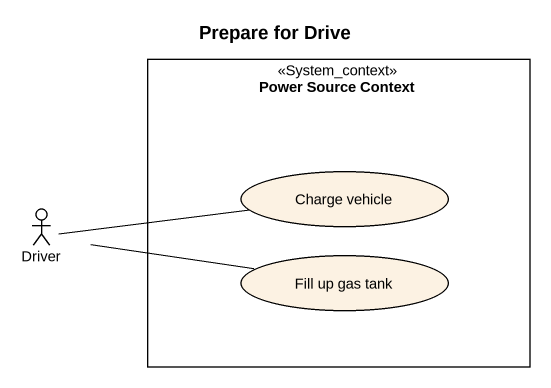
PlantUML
@startuml
title Prepare for Drive
rectangle "Power Source Context" as Power_Source_Context <<System_context>> {
  usecase "Charge vehicle" as Charge_vehicle
  usecase "Fill up gas tank" as Fill_up_gas_tank
}
actor Driver
Driver -right- Charge_vehicle
Driver -right- Fill_up_gas_tank
@enduml
